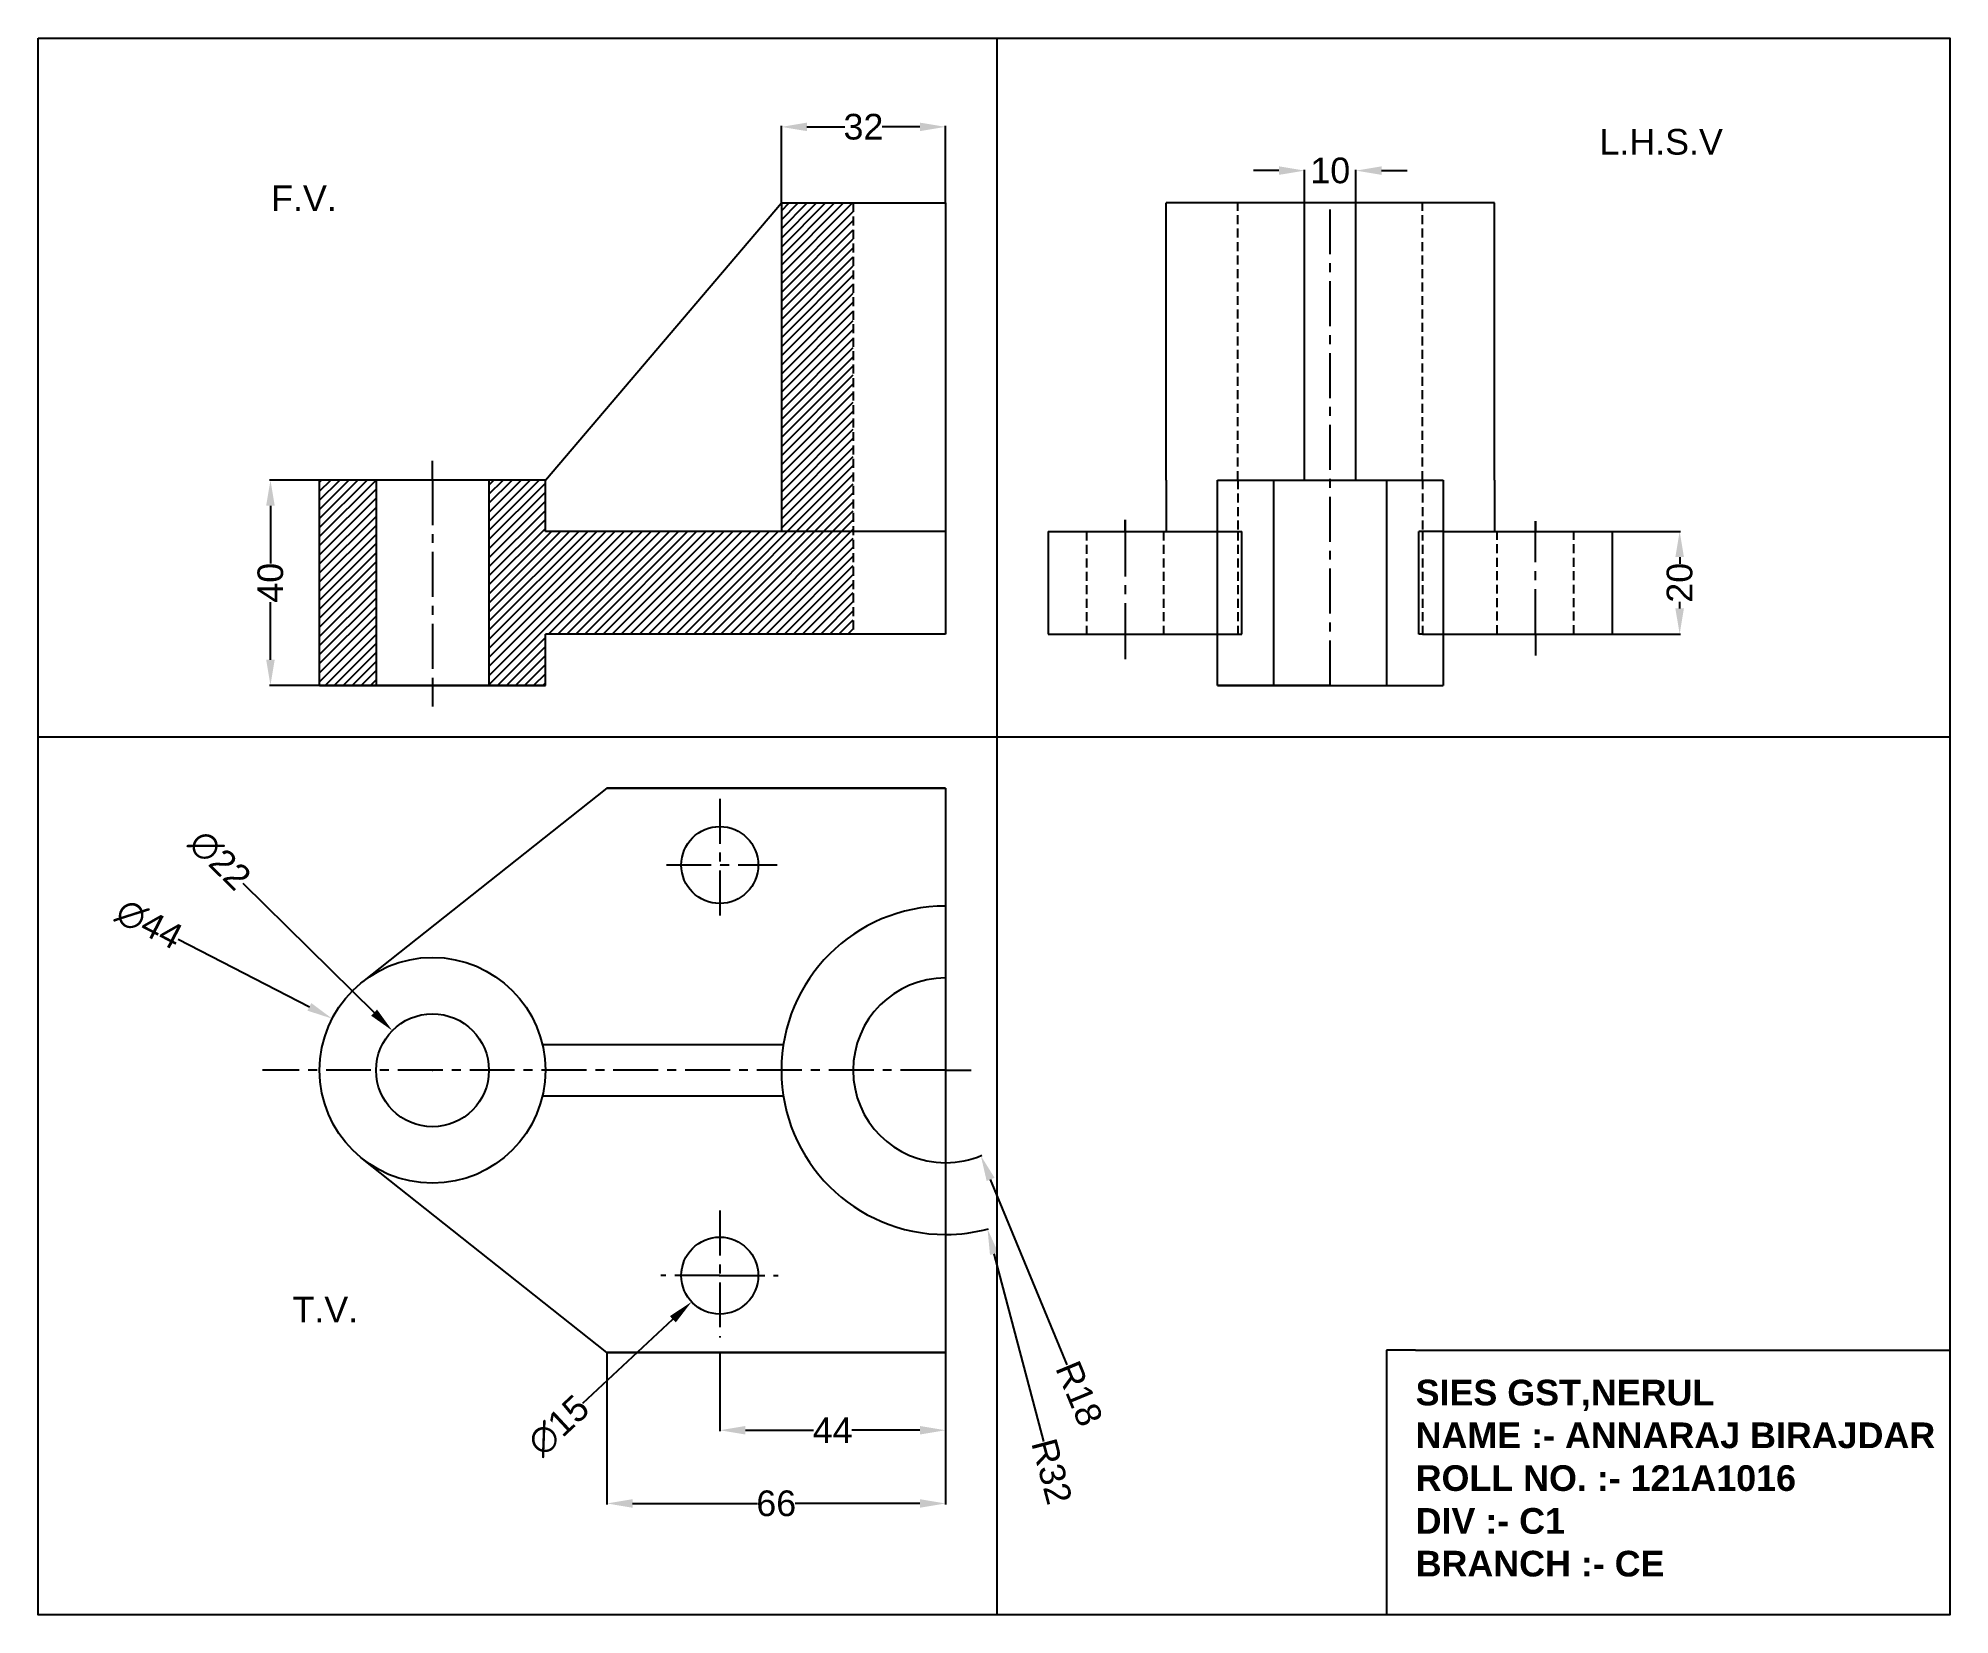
# Model space of a CAD drawing. Header units: millimetres. Extents: x 899 to 1272, y 479 to 786.
import ezdxf

# ---------------------------------------------------------------- set-up
doc = ezdxf.new("R2010")
doc.units = ezdxf.units.MM
doc.header["$LTSCALE"] = 7
doc.header["$MEASUREMENT"] = 0
doc.linetypes.add('CENTER', pattern=[2, 1.25, -0.25, 0.25, -0.25])
doc.linetypes.add('DASHED2', pattern=[0.375, 0.25, -0.125])
doc.styles.get("Standard").update_dxf_attribs({"font": 'arial.ttf'})
doc.dimstyles.get("Standard").update_dxf_attribs({"dimtxt": 5, "dimasz": 5, "dimexe": 0.18, "dimexo": 0.0625, "dimgap": 0.09, "dimtad": 0, "dimdec": 0, "dimzin": 0, "dimdsep": 46, "dimtxsty": 'Standard', "dimcen": 0.09, "dimadec": 0, "dimazin": 0, "dimtfac": 1, "dimtdec": 0, "dimtofl": 0, "dimtmove": 0, "dimatfit": 3, "dimfxl": 1, "dimtolj": 1, "dimtzin": 0, "dimarcsym": 1})

# ---------------------------------------------------------------- blocks, each defined once
blk = doc.blocks.new('*D1')
at = {"color": 0, "lineweight": -2, "transparency": 16777216}
for p, q in [((953.81, 699.71), (944.11, 699.71)), ((944.29, 694.71), (944.29, 683.47)), ((944.29, 664.71), (944.29, 675.95)), ((953.81, 659.71), (944.11, 659.71))]:
    blk.add_line(p, q, dxfattribs=at)
at = {"color": 0, "transparency": 16777216}
for points in [[(943.45, 694.71), (945.12, 694.71), (944.29, 699.71)], [(943.45, 664.71), (945.12, 664.71), (944.29, 659.71)]]:
    blk.add_solid(points, dxfattribs=at)
at = {"layer": 'Defpoints', "color": 0, "transparency": 16777216}
for p in [(953.87, 699.71), (944.29, 659.71), (953.87, 659.71)]:
    blk.add_point(p, dxfattribs=at)
at = {"color": 0, "transparency": 16777216, "insert": (944.29, 679.71), "char_height": 5, "attachment_point": 5, "rotation": 90}
blk.add_mtext('\\A1;40', dxfattribs=at)
blk = doc.blocks.new('*D2')
at = {"color": 0, "lineweight": -2, "transparency": 16777216}
for p, q in [((926.31, 610.24), (951.87, 597.07)), ((975.78, 584.71), (975.96, 584.71)), ((975.87, 584.62), (975.87, 584.8))]:
    blk.add_line(p, q, dxfattribs=at)
at = {"color": 0, "transparency": 16777216}
blk.add_solid([(952.25, 597.81), (951.49, 596.33), (956.31, 594.78)], dxfattribs=at)
at = {"layer": 'Defpoints', "color": 0, "transparency": 16777216}
for p in [(956.31, 594.78), (995.43, 574.63)]:
    blk.add_point(p, dxfattribs=at)
at = {"color": 0, "transparency": 16777216, "insert": (920.64, 613.16), "char_height": 5, "attachment_point": 5, "rotation": 332.7452}
blk.add_mtext('\\A1;∅44', dxfattribs=at)
blk = doc.blocks.new('*D3')
at = {"color": 0, "lineweight": -2, "transparency": 16777216}
for p, q in [((938.93, 621.18), (964.48, 595.95)), ((975.78, 584.71), (975.96, 584.71)), ((975.87, 584.62), (975.87, 584.8))]:
    blk.add_line(p, q, dxfattribs=at)
at = {"color": 0, "transparency": 16777216}
blk.add_solid([(965.07, 596.54), (963.9, 595.36), (968.04, 592.44)], dxfattribs=at)
at = {"layer": 'Defpoints', "color": 0, "transparency": 16777216}
for p in [(968.04, 592.44), (983.7, 576.98)]:
    blk.add_point(p, dxfattribs=at)
at = {"color": 0, "transparency": 16777216, "insert": (934.4, 625.65), "char_height": 5, "attachment_point": 5, "rotation": 315.3648}
blk.add_mtext('\\A1;∅22', dxfattribs=at)
blk = doc.blocks.new('*D4')
at = {"color": 0, "lineweight": -2, "transparency": 16777216}
for p, q in [((1031.78, 544.71), (1031.96, 544.71)), ((1031.87, 544.62), (1031.87, 544.8)), ((1005.15, 519.84), (1022.72, 536.19))]:
    blk.add_line(p, q, dxfattribs=at)
at = {"color": 0, "transparency": 16777216}
blk.add_solid([(1022.15, 536.8), (1023.29, 535.58), (1026.38, 539.6)], dxfattribs=at)
at = {"layer": 'Defpoints', "color": 0, "transparency": 16777216}
for p in [(1037.36, 549.82), (1026.38, 539.6)]:
    blk.add_point(p, dxfattribs=at)
at = {"color": 0, "transparency": 16777216, "insert": (1000.45, 515.48), "char_height": 5, "attachment_point": 5, "rotation": 42.9352}
blk.add_mtext('\\A1;∅15', dxfattribs=at)
blk = doc.blocks.new('*D5')
at = {"color": 0, "lineweight": -2, "transparency": 16777216}
for p, q in [((1075.78, 584.71), (1075.96, 584.71)), ((1075.87, 584.62), (1075.87, 584.8)), ((1099.61, 527.32), (1084.66, 563.46))]:
    blk.add_line(p, q, dxfattribs=at)
blk.add_arc((1075.87, 584.71), 18, 270.1989, 293.0468, dxfattribs=at)
at = {"color": 0, "transparency": 16777216}
blk.add_solid([(1085.43, 563.77), (1083.89, 563.14), (1082.75, 568.08)], dxfattribs=at)
at = {"layer": 'Defpoints', "color": 0, "transparency": 16777216}
for p in [(1075.87, 584.71), (1082.75, 568.08)]:
    blk.add_point(p, dxfattribs=at)
at = {"color": 0, "transparency": 16777216, "insert": (1101.93, 521.72), "char_height": 5, "attachment_point": 5, "rotation": 292.4739}
blk.add_mtext('\\A1;R18', dxfattribs=at)
blk = doc.blocks.new('*D6')
at = {"color": 0, "lineweight": -2, "transparency": 16777216}
for p, q in [((1075.78, 584.71), (1075.96, 584.71)), ((1075.87, 584.62), (1075.87, 584.8)), ((1095.02, 512.38), (1085.34, 548.94))]:
    blk.add_line(p, q, dxfattribs=at)
blk.add_arc((1075.87, 584.71), 32, 270.1119, 285.1563, dxfattribs=at)
at = {"color": 0, "transparency": 16777216}
blk.add_solid([(1086.15, 549.16), (1084.54, 548.73), (1084.06, 553.78)], dxfattribs=at)
at = {"layer": 'Defpoints', "color": 0, "transparency": 16777216}
for p in [(1075.87, 584.71), (1084.06, 553.78)]:
    blk.add_point(p, dxfattribs=at)
at = {"color": 0, "transparency": 16777216, "insert": (1096.57, 506.55), "char_height": 5, "attachment_point": 5, "rotation": 284.834}
blk.add_mtext('\\A1;R32', dxfattribs=at)
blk = doc.blocks.new('*D7')
at = {"color": 0, "lineweight": -2, "transparency": 16777216}
for p, q in [((1031.87, 529.65), (1031.87, 514.39)), ((1075.87, 529.65), (1075.87, 514.39)), ((1036.87, 514.57), (1050.11, 514.57)), ((1070.87, 514.57), (1057.63, 514.57))]:
    blk.add_line(p, q, dxfattribs=at)
at = {"color": 0, "transparency": 16777216}
for points in [[(1036.87, 515.4), (1036.87, 513.74), (1031.87, 514.57)], [(1070.87, 515.4), (1070.87, 513.74), (1075.87, 514.57)]]:
    blk.add_solid(points, dxfattribs=at)
at = {"layer": 'Defpoints', "color": 0, "transparency": 16777216}
for p in [(1031.87, 529.71), (1075.87, 529.71), (1031.87, 514.57)]:
    blk.add_point(p, dxfattribs=at)
at = {"color": 0, "transparency": 16777216, "insert": (1053.87, 514.57), "char_height": 5, "attachment_point": 5}
blk.add_mtext('\\A1;44', dxfattribs=at)
blk = doc.blocks.new('*D8')
at = {"color": 0, "lineweight": -2, "transparency": 16777216}
for p, q in [((1009.87, 529.65), (1009.87, 500.13)), ((1075.87, 529.65), (1075.87, 500.13)), ((1014.87, 500.31), (1039.19, 500.31)), ((1070.87, 500.31), (1046.55, 500.31))]:
    blk.add_line(p, q, dxfattribs=at)
at = {"color": 0, "transparency": 16777216}
for points in [[(1014.87, 501.14), (1014.87, 499.47), (1009.87, 500.31)], [(1070.87, 501.14), (1070.87, 499.47), (1075.87, 500.31)]]:
    blk.add_solid(points, dxfattribs=at)
at = {"layer": 'Defpoints', "color": 0, "transparency": 16777216}
for p in [(1009.87, 529.71), (1075.87, 529.71), (1075.87, 500.31)]:
    blk.add_point(p, dxfattribs=at)
at = {"color": 0, "transparency": 16777216, "insert": (1042.87, 500.31), "char_height": 5, "attachment_point": 5}
blk.add_mtext('\\A1;66', dxfattribs=at)
blk = doc.blocks.new('*D9')
at = {"color": 0, "lineweight": -2, "transparency": 16777216}
for p, q in [((1205.93, 689.71), (1219.15, 689.71)), ((1218.97, 684.71), (1218.97, 683.41)), ((1218.97, 674.71), (1218.97, 676)), ((1205.93, 669.71), (1219.15, 669.71))]:
    blk.add_line(p, q, dxfattribs=at)
at = {"color": 0, "transparency": 16777216}
for points in [[(1218.13, 684.71), (1219.8, 684.71), (1218.97, 689.71)], [(1218.13, 674.71), (1219.8, 674.71), (1218.97, 669.71)]]:
    blk.add_solid(points, dxfattribs=at)
at = {"layer": 'Defpoints', "color": 0, "transparency": 16777216}
for p in [(1205.87, 689.71), (1205.87, 669.71), (1218.97, 669.71)]:
    blk.add_point(p, dxfattribs=at)
at = {"color": 0, "transparency": 16777216, "insert": (1218.97, 679.71), "char_height": 5, "attachment_point": 5, "rotation": 90}
blk.add_mtext('\\A1;20', dxfattribs=at)
blk = doc.blocks.new('*D10')
at = {"color": 0, "lineweight": -2, "transparency": 16777216}
for p, q in [((1043.87, 753.77), (1043.87, 768.72)), ((1048.87, 768.54), (1056.23, 768.54)), ((1070.87, 768.54), (1063.51, 768.54)), ((1075.87, 753.77), (1075.87, 768.72))]:
    blk.add_line(p, q, dxfattribs=at)
at = {"color": 0, "transparency": 16777216}
for points in [[(1048.87, 769.37), (1048.87, 767.71), (1043.87, 768.54)], [(1070.87, 769.37), (1070.87, 767.71), (1075.87, 768.54)]]:
    blk.add_solid(points, dxfattribs=at)
at = {"layer": 'Defpoints', "color": 0, "transparency": 16777216}
for p in [(1075.87, 768.54), (1043.87, 753.71), (1075.87, 753.71)]:
    blk.add_point(p, dxfattribs=at)
at = {"color": 0, "transparency": 16777216, "insert": (1059.87, 768.54), "char_height": 5, "attachment_point": 5}
blk.add_mtext('\\A1;32', dxfattribs=at)
blk = doc.blocks.new('*D11')
at = {"color": 0, "lineweight": -2, "transparency": 16777216}
for p, q in [((1145.87, 753.77), (1145.87, 760.2)), ((1155.87, 753.77), (1155.87, 760.2)), ((1140.87, 760.02), (1135.87, 760.02)), ((1160.87, 760.02), (1165.87, 760.02))]:
    blk.add_line(p, q, dxfattribs=at)
at = {"color": 0, "transparency": 16777216}
for points in [[(1140.87, 760.85), (1140.87, 759.19), (1145.87, 760.02)], [(1160.87, 760.85), (1160.87, 759.19), (1155.87, 760.02)]]:
    blk.add_solid(points, dxfattribs=at)
at = {"layer": 'Defpoints', "color": 0, "transparency": 16777216}
for p in [(1155.87, 760.02), (1145.87, 753.71), (1155.87, 753.71)]:
    blk.add_point(p, dxfattribs=at)
at = {"color": 0, "transparency": 16777216, "insert": (1150.87, 760.02), "char_height": 5, "attachment_point": 5}
blk.add_mtext('\\A1;10', dxfattribs=at)

msp = doc.modelspace()

# ---------------------------------------------------------------- hatches: boundary and pattern name
h = msp.add_hatch()
h.set_pattern_fill('ANSI31', color=256, scale=10)
h.paths.add_polyline_path([(964.87, 699.71), (953.87, 699.71), (953.87, 659.71), (964.87, 659.71)])
h.paths.add_polyline_path([(1057.87, 689.71), (986.87, 689.71), (986.87, 669.71), (1057.87, 669.71)])
h.paths.add_polyline_path([(997.87, 699.71), (986.87, 699.71), (986.87, 689.71), (997.87, 689.71)])
h.paths.add_polyline_path([(997.87, 669.71), (986.87, 669.71), (986.87, 659.71), (997.87, 659.71)])
h.paths.add_polyline_path([(1057.87, 753.71), (1043.87, 753.71), (1043.87, 689.71), (1057.87, 689.71)])

# ---------------------------------------------------------------- linework, layer by layer
for p, q in [((1085.87, 785.81), (1085.87, 478.62)), ((997.87, 699.71), (1043.87, 753.71)), ((1043.87, 753.71), (1043.87, 689.71)), ((1043.87, 753.71), (1075.87, 753.71)), ((1075.87, 753.71), (1075.87, 669.71)), ((1182.87, 753.71), (1118.87, 753.71)), ((1118.87, 699.71), (1118.87, 753.71)), ((1145.87, 699.71), (1145.87, 753.71)), ((1150.87, 753.71), (1150.87, 753.71)), ((1155.87, 699.71), (1155.87, 753.71)), ((1182.87, 699.71), (1182.87, 753.71)), ((975.87, 699.71), (975.87, 703.49)), ((953.87, 659.71), (953.87, 699.71)), ((997.87, 699.71), (953.87, 699.71)), ((997.87, 689.71), (997.87, 699.71)), ((1118.87, 699.71), (1118.87, 689.71)), ((1128.87, 699.71), (1172.87, 699.71)), ((1128.87, 659.71), (1128.87, 699.71)), ((1128.87, 699.71), (1128.87, 699.71)), ((1128.87, 699.71), (1172.87, 699.71)), ((1139.87, 659.71), (1139.87, 699.71)), ((1161.87, 659.71), (1161.87, 699.71)), ((1172.87, 699.71), (1172.87, 659.71)), ((1182.87, 699.71), (1182.87, 689.71)), ((1075.87, 689.71), (997.87, 689.71)), ((1095.87, 689.71), (1095.87, 669.71)), ((1095.87, 689.71), (1128.87, 689.71)), ((1110.87, 689.71), (1110.87, 691.95)), ((1128.87, 689.71), (1132.87, 689.71)), ((1132.87, 689.71), (1133.63, 689.71)), ((1133.63, 669.71), (1133.63, 689.71)), ((1172.87, 689.71), (1168.13, 689.71)), ((1168.13, 669.71), (1168.13, 689.71)), ((1172.87, 689.71), (1205.87, 689.71)), ((1190.87, 689.71), (1190.87, 691.72)), ((1205.87, 669.71), (1205.87, 689.71)), ((997.87, 659.71), (997.87, 669.71)), ((1075.87, 669.71), (997.87, 669.71)), ((1075.87, 669.71), (1009.87, 669.71)), ((1095.87, 669.71), (1128.87, 669.71)), ((1128.87, 669.71), (1133.63, 669.71)), ((1168.87, 669.71), (1168.13, 669.71)), ((1168.87, 669.71), (1205.87, 669.71)), ((953.87, 659.71), (997.87, 659.71)), ((997.87, 659.71), (953.87, 659.71)), ((975.87, 659.71), (975.87, 655.58)), ((1128.87, 659.71), (1172.87, 659.71)), ((1128.87, 659.71), (1172.87, 659.71)), ((1150.87, 659.71), (1128.87, 659.71)), ((899.02, 649.71), (1271.62, 649.71)), ((1009.87, 639.71), (962.21, 601.95)), ((1075.87, 639.71), (1009.87, 639.71)), ((1075.87, 639.71), (1009.87, 639.71)), ((1009.87, 639.71), (1075.87, 639.71)), ((1075.87, 639.71), (1075.87, 529.71)), ((1031.87, 624.71), (1031.87, 624.71)), ((997.29, 589.71), (1044.26, 589.71)), ((1075.87, 584.71), (1080.9, 584.71)), ((997.29, 579.71), (1044.26, 579.71)), ((1009.87, 529.71), (962.21, 567.46)), ((1075.87, 529.71), (1009.87, 529.71)), ((1009.87, 529.71), (1075.87, 529.71)), ((1167.51, 530.16), (1161.82, 530.16)), ((1161.82, 530.16), (1161.82, 478.62)), ((1167.51, 530.16), (1271.62, 530.16))]:
    msp.add_line(p, q)
at = {"linetype": 'DASHED2'}
for p, q in [((1057.87, 753.71), (1057.87, 669.71)), ((1132.87, 699.71), (1132.87, 753.71)), ((1168.87, 699.71), (1168.87, 753.71)), ((1132.87, 699.71), (1132.87, 689.71)), ((1168.87, 699.71), (1168.87, 689.71)), ((1103.37, 689.71), (1103.37, 669.71)), ((1118.37, 689.71), (1118.37, 669.71)), ((1132.87, 689.71), (1132.87, 669.71)), ((1168.87, 689.71), (1168.87, 669.71)), ((1183.37, 669.71), (1183.37, 689.71)), ((1198.37, 669.71), (1198.37, 689.71))]:
    msp.add_line(p, q, dxfattribs=at)
at = {"linetype": 'CENTER'}
for p, q in [((1150.87, 659.71), (1150.87, 753.71)), ((975.87, 699.71), (975.87, 659.71)), ((1110.87, 691.95), (1110.87, 689.71)), ((1110.87, 689.71), (1110.87, 669.71)), ((1190.87, 691.72), (1190.87, 689.71)), ((1190.87, 669.71), (1190.87, 689.71)), ((1110.87, 669.71), (1110.87, 664.82)), ((1190.87, 669.71), (1190.87, 665.52)), ((1031.87, 637.62), (1031.87, 613.5)), ((1021.46, 624.75), (1043.08, 624.75)), ((1075.87, 584.71), (942.71, 584.71)), ((1031.87, 557.39), (1031.87, 532.65)), ((1031.87, 544.71), (1020.41, 544.71)), ((1031.87, 544.71), (1043.22, 544.71))]:
    msp.add_line(p, q, dxfattribs=at)
at = {"linetype": 'ByBlock'}
for p, q in [((964.87, 699.71), (964.87, 659.71)), ((986.87, 699.71), (986.87, 659.71))]:
    msp.add_line(p, q, dxfattribs=at)
msp.add_lwpolyline([(899.02, 785.81), (1271.62, 785.81), (1271.62, 478.62), (899.02, 478.62)], close=True)
for centre, radius in [((1031.87, 624.71), 7.5), ((975.87, 584.71), 22), ((975.87, 584.71), 11), ((1031.87, 544.71), 7.5)]:
    msp.add_circle(centre, radius)
for radius in [32, 18]:
    msp.add_arc((1075.87, 584.71), radius, 90, 270)

# ---------------------------------------------------------------- texts
for s, p in [('L.H.S.V', (1203.33, 763.13)), ('F.V.', (944.42, 752.12)), ('T.V.', (948.58, 535.6))]:
    msp.add_text(s, height=5).set_placement(p)
at = {"insert": (1167.51, 524.42), "char_height": 5, "attachment_point": 1}
msp.add_mtext_dynamic_manual_height_columns('{\\fArial|b1|i0|c0|p34;SIES GST,NERUL\\PNAME :- ANNARAJ BIRAJDAR\\PROLL NO. :- 121A1016\\PDIV :- C1\\PBRANCH :- CE}', width=115.7925, gutter_width=1, heights=[0], dxfattribs=at)

# ---------------------------------------------------------------- dimensions: what is measured, and where the dimension line sits
for base, p1, p2, picture, middle in [((1075.87, 768.54), (1043.87, 753.71), (1075.87, 753.71), '*D10', (1059.87, 768.54)), ((1155.87, 760.02), (1145.87, 753.71), (1155.87, 753.71), '*D11', (1150.87, 760.02)), ((1075.87, 500.31), (1009.87, 529.71), (1075.87, 529.71), '*D8', (1042.87, 500.31)), ((1031.87, 514.57), (1075.87, 529.71), (1031.87, 529.71), '*D7', (1053.87, 514.57))]:
    dim = msp.add_linear_dim(base=base, p1=p1, p2=p2, dimstyle='Standard')
    dim.commit()
    dim.dimension.update_dxf_attribs({"geometry": picture, "text_midpoint": middle})
for base, p1, p2, picture, middle in [((944.29, 659.71), (953.87, 699.71), (953.87, 659.71), '*D1', (944.29, 679.71)), ((1218.97, 669.71), (1205.87, 689.71), (1205.87, 669.71), '*D9', (1218.97, 679.71))]:
    dim = msp.add_linear_dim(base=base, p1=p1, p2=p2, angle=90, dimstyle='Standard')
    dim.commit()
    dim.dimension.update_dxf_attribs({"geometry": picture, "text_midpoint": middle})
for p1, p2, picture, middle in [((983.7, 576.98), (968.04, 592.44), '*D3', (934.4, 625.65)), ((995.43, 574.63), (956.31, 594.78), '*D2', (920.64, 613.16)), ((1037.36, 549.82), (1026.38, 539.6), '*D4', (1000.45, 515.48))]:
    dim = msp.add_diameter_dim_2p(p1=p1, p2=p2, dimstyle='Standard')
    dim.commit()
    dim.dimension.update_dxf_attribs({"geometry": picture, "text_midpoint": middle, "dimtype": 163})
for mpoint, picture, middle in [((1082.75, 568.08), '*D5', (1101.93, 521.72)), ((1084.06, 553.78), '*D6', (1096.57, 506.55))]:
    dim = msp.add_radius_dim(center=(1075.87, 584.71), mpoint=mpoint, dimstyle='Standard')
    dim.commit()
    dim.dimension.update_dxf_attribs({"geometry": picture, "text_midpoint": middle, "dimtype": 164})

doc.saveas('drawing.dxf')
